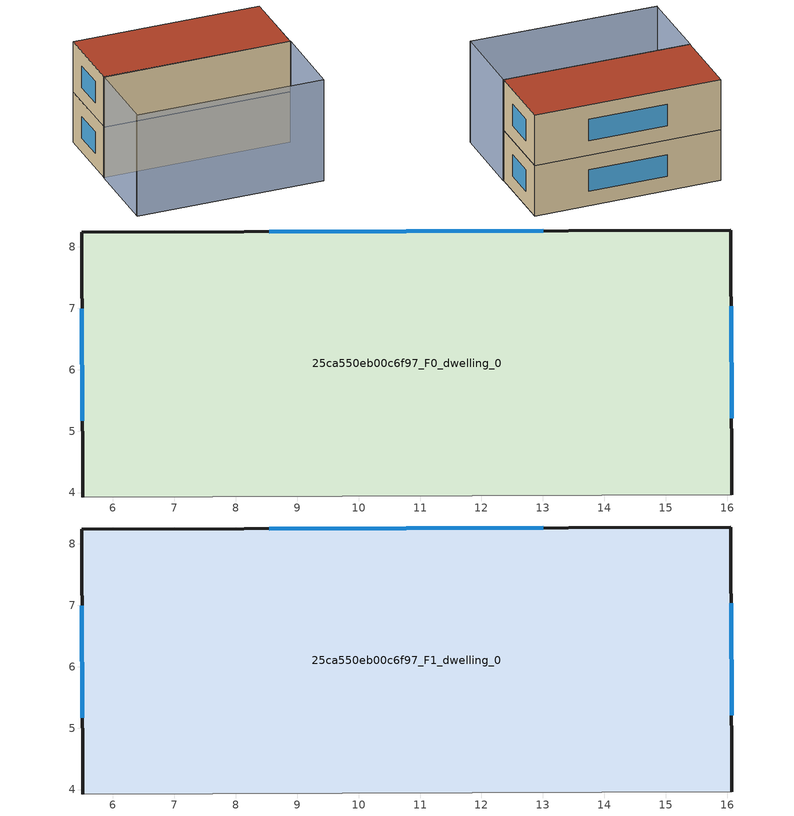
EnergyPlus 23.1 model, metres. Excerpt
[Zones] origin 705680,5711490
25ca550eb00c6f97_F0_dwelling_0
 floor ground (EU_floor_Construction): 16.06,8.28 16.08,3.97 5.51,3.93 5.49,8.24 z0
 wall outside (EU_wall_Construction): 16.08,3.97 16.06,8.28 5.49,8.24 5.51,3.93 z0:3
 wall adiabatic (EU_wall_Construction): 5.51,3.93 16.08,3.97 z0:3
 window (EU_Window_Construction): 16.07,5.21 16.07,7.03 / 5.49,6.99 5.5,5.17 / 13.01,8.26 8.55,8.25 z0.87:2.13
25ca550eb00c6f97_F1_dwelling_0
 floor to 25ca550eb00c6f97_F0_dwelling_0 (EU_floor_Construction): 16.06,8.28 16.08,3.97 5.5,3.93 5.49,8.24 z3
 wall outside (EU_wall_Construction): 16.08,3.97 16.06,8.28 5.49,8.24 5.51,3.93 z3:6
 wall adiabatic (EU_wall_Construction): 5.51,3.93 16.08,3.97 z3:6
 window (EU_Window_Construction): 16.07,5.21 16.07,7.03 / 5.49,6.99 5.5,5.17 / 13.01,8.26 8.55,8.25 z3.87:5.13
 roof outside (EU_roof_Construction): 16.08,3.97 16.06,8.28 5.49,8.24 5.51,3.93 z6
shading: 5.5,-0.68 16.11,-0.68 / 5.51,-0.69 5.5,3.95 / 5.5,3.95 16.11,3.97 / 16.11,3.97 16.11,-0.68 / 16.11,-0.68 5.51,-0.69 z0:6
[Building]
EU S2 Campaign: North Axis=0; Terrain=City; Solar Distribution=FullExterior
[Site:Location]
London: Latitude=51.5; Longitude=-0.5; Time Zone=0; Elevation=25
[SizingPeriod:WeatherFileDays]
AnnualSizingPeriod: Begin Month=1; Begin Day of Month=1; End Month=12; End Day of Month=31; Day of Week for Start Day=Monday; Use Weather File Daylight Saving Period=No; Use Weather File Rain and Snow Indicators=No
[MATERIAL]
EU_InternalMass_Material: Roughness=MediumRough; Thickness=0.1; Conductivity=1; Density=1800; Specific Heat=900; Thermal Absorptance=0.9; Solar Absorptance=0.7; Visible Absorptance=0.7
[MATERIAL:NOMASS] Roughness=MediumRough; Thermal Absorptance=0.9; Solar Absorptance=0.7; Visible Absorptance=0.7
Name | Thermal Resistance
EU_wall_NoMass | 0.724719
EU_roof_NoMass | 2.98947
EU_floor_NoMass | 2.39157
[WINDOWMATERIAL:SIMPLEGLAZINGSYSTEM]
EU_Window_SimpleGlazing: UFactor=2.63425; Solar Heat Gain Coefficient=0.76; Visible Transmittance=0.76
[CONSTRUCTION]
EU_wall_Construction: EU_wall_NoMass
EU_roof_Construction: EU_roof_NoMass
EU_floor_Construction: EU_floor_NoMass
EU_Window_Construction: EU_Window_SimpleGlazing
EU_InternalMass_Construction: EU_InternalMass_Material
[ZONE] Type=1; Multiplier=1; Ceiling Height=autocalculate; Volume=136.679; Floor Area=autocalculate; Part of Total Floor Area=Yes
25ca550eb00c6f97_F0_dwelling_0; 25ca550eb00c6f97_F1_dwelling_0
[INTERNALMASS] Construction=EU_InternalMass_Construction; Surface Area=45.5596
Name | Zone or ZoneList
25ca550eb00c6f97_F0_dwelling_0_EU_InternalMass | 25ca550eb00c6f97_F0_dwelling_0
25ca550eb00c6f97_F1_dwelling_0_EU_InternalMass | 25ca550eb00c6f97_F1_dwelling_0
[OTHEREQUIPMENT] Fuel Type=Electricity; Design Level Calculation Method=Watts/Area; Power per Zone Floor Area=1; Fraction Latent=0; Fraction Radiant=0; Fraction Lost=0; Carbon Dioxide Generation Rate=0; EndUse Subcategory=EU_Step8_InternalGains
Name | Zone or ZoneList or Space or SpaceList | Schedule
EU_Step8_InternalGain_25ca550eb00c6f97_F0_dwelling_0_f000 | 25ca550eb00c6f97_F0_dwelling_0 | EU_Step8_GainSchedule_25ca550eb00c6f97_F0_dwelling_0_f000
EU_Step8_InternalGain_25ca550eb00c6f97_F1_dwelling_0_f000 | 25ca550eb00c6f97_F1_dwelling_0 | EU_Step8_GainSchedule_25ca550eb00c6f97_F1_dwelling_0_f000
[ZONEVENTILATION:DESIGNFLOWRATE] Schedule=EU_AlwaysOn; Design Flow Rate Calculation Method=AirChanges/Hour; Air Changes per Hour=0.418135; Ventilation Type=Natural; Fan Pressure Rise=0; Fan Total Efficiency=1; Constant Term Coefficient=1; Temperature Term Coefficient=0; Velocity Term Coefficient=0; Velocity Squared Term Coefficient=0; Minimum Indoor Temperature=-100; Maximum Indoor Temperature=100; Delta Temperature=-100; Minimum Outdoor Temperature=-100; Maximum Outdoor Temperature=100; Maximum Wind Speed=40
Name | Zone or ZoneList or Space or SpaceList
EU_ConstantAir_25ca550eb00c6f97_F0_dwelling_0 | 25ca550eb00c6f97_F0_dwelling_0
EU_ConstantAir_25ca550eb00c6f97_F1_dwelling_0 | 25ca550eb00c6f97_F1_dwelling_0
[HVACTEMPLATE:THERMOSTAT] Constant Heating Setpoint=20; Constant Cooling Setpoint=50
EU_HeatOnly_25ca550eb00c6f97_F0_dwelling_0; EU_HeatOnly_25ca550eb00c6f97_F1_dwelling_0
[HVACTEMPLATE:ZONE:IDEALLOADSAIRSYSTEM] System Availability Schedule=EU_AlwaysOn; Maximum Heating Supply Air Temperature=50; Minimum Cooling Supply Air Temperature=13; Maximum Heating Supply Air Humidity Ratio=0.0156; Minimum Cooling Supply Air Humidity Ratio=0.0077; Heating Limit=NoLimit; Cooling Limit=NoLimit; Heating Availability Schedule=EU_AlwaysOn; Cooling Availability Schedule=EU_CoolingOff; Dehumidification Control Type=ConstantSensibleHeatRatio; Cooling Sensible Heat Ratio=0.7; Dehumidification Setpoint=60; Humidification Control Type=None; Humidification Setpoint=30; Outdoor Air Method=None; Outdoor Air Flow Rate per Person=0.00944; Outdoor Air Flow Rate per Zone Floor Area=0; Outdoor Air Flow Rate per Zone=0; Demand Controlled Ventilation Type=None; Outdoor Air Economizer Type=NoEconomizer; Heat Recovery Type=None; Sensible Heat Recovery Effectiveness=0.7; Latent Heat Recovery Effectiveness=0.65
Name | Template Thermostat
25ca550eb00c6f97_F0_dwelling_0 | EU_HeatOnly_25ca550eb00c6f97_F0_dwelling_0
25ca550eb00c6f97_F1_dwelling_0 | EU_HeatOnly_25ca550eb00c6f97_F1_dwelling_0
[SIZING:ZONE] Zone Cooling Design Supply Air Temperature Input Method=SupplyAirTemperature; Zone Cooling Design Supply Air Temperature=13; Zone Heating Design Supply Air Temperature Input Method=SupplyAirTemperature; Zone Heating Design Supply Air Temperature=50; Zone Cooling Design Supply Air Humidity Ratio=0.008; Zone Heating Design Supply Air Humidity Ratio=0.008; Cooling Design Air Flow Method=DesignDay; Cooling Design Air Flow Rate=0; Cooling Minimum Air Flow per Zone Floor Area=0.000762; Cooling Minimum Air Flow=0; Cooling Minimum Air Flow Fraction=0.2; Heating Design Air Flow Method=DesignDay; Heating Design Air Flow Rate=0; Heating Maximum Air Flow per Zone Floor Area=0.002032; Heating Maximum Air Flow=0.141576; Heating Maximum Air Flow Fraction=0.3; Account for Dedicated Outdoor Air System=No; Dedicated Outdoor Air System Control Strategy=NeutralSupplyAir; Dedicated Outdoor Air Low Setpoint Temperature for Design=autosize; Dedicated Outdoor Air High Setpoint Temperature for Design=autosize; Zone Load Sizing Method=Sensible Load Only No Latent Load; Zone Latent Cooling Design Supply Air Humidity Ratio Input Method=HumidityRatioDifference; Zone Cooling Design Supply Air Humidity Ratio Difference=0.005; Zone Latent Heating Design Supply Air Humidity Ratio Input Method=HumidityRatioDifference; Zone Humidification Design Supply Air Humidity Ratio Difference=0.005
25ca550eb00c6f97_F0_dwelling_0; 25ca550eb00c6f97_F1_dwelling_0
[SCHEDULE:CONSTANT]
Name | Hourly Value
EU_AlwaysOn | 1
EU_CoolingOff | 0
[SCHEDULE:FILE] Column Number=1; Rows to Skip at Top=0; Number of Hours of Data=8760; Column Separator=Comma; Interpolate to Timestep=No; Minutes per Item=60; Adjust Schedule for Daylight Savings=Yes
Name | File
EU_Step8_GainSchedule_25ca550eb00c6f97_F0_dwelling_0_f000 | ../../schedules/25ca550eb00c6f97/25ca550eb00c6f97_F0_dwelling_0_f000_gain.csv
EU_Step8_GainSchedule_25ca550eb00c6f97_F1_dwelling_0_f000 | ../../schedules/25ca550eb00c6f97/25ca550eb00c6f97_F1_dwelling_0_f000_gain.csv
